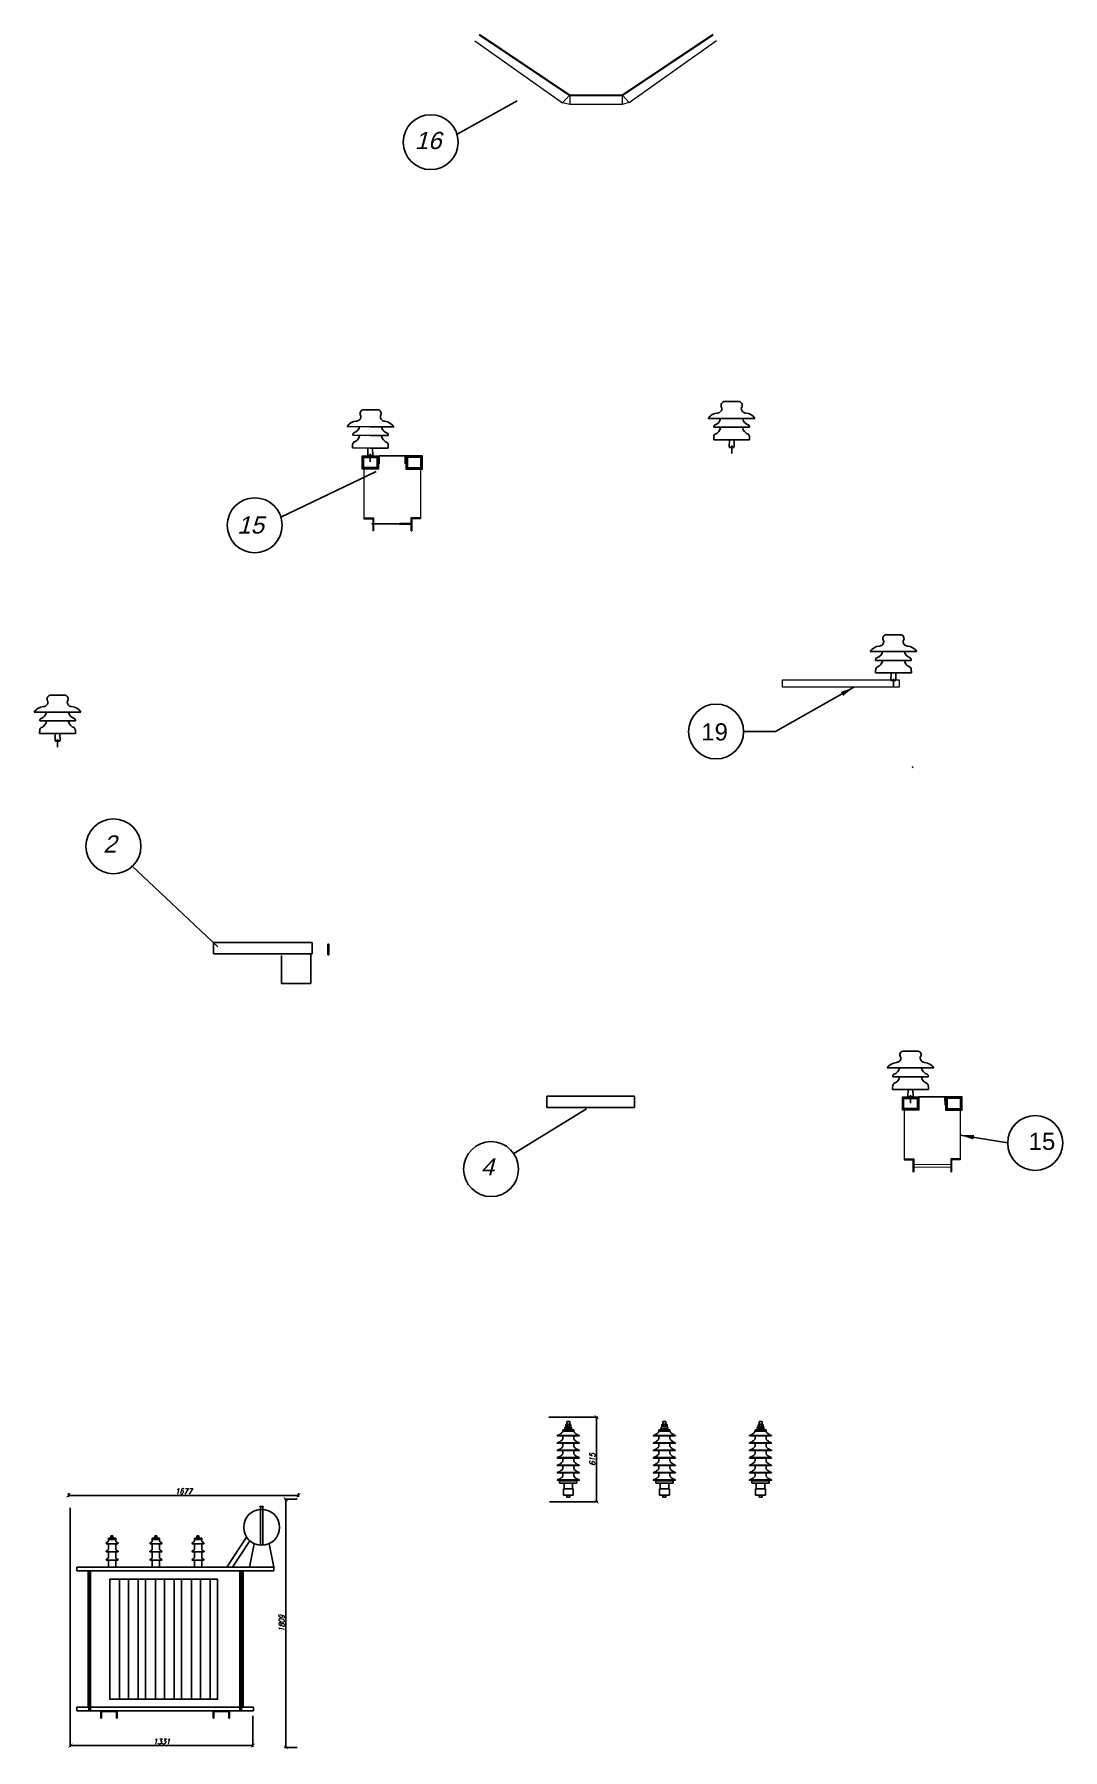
# Model space of a CAD drawing. Header units: metres. Extents: x -57343 to 109649, y -50330 to 64846.
# Drawn here: x 11313 to 18803, y 7652 to 20146 of the extents above; entities that cross this region are included whole.
import ezdxf

# ---------------------------------------------------------------- set-up
doc = ezdxf.new("R2010")
doc.units = ezdxf.units.M
doc.linetypes.add('DASHDOT', pattern=[1, 0.5, -0.25, 0, -0.25])
for name, color, linetype in [('L1', 7, 'Continuous'), ('L2', 2, 'DASHDOT'), ('L5', 6, 'Continuous'), ('S-DIM', 7, 'Continuous')]:
    doc.layers.add(name, color=color, linetype=linetype)
doc.layers.add('Xà', color=2, linetype='Continuous', lineweight=0)
doc.styles.add('dim', font='vnsimple.shx', dxfattribs={"width": 0.8, "oblique": 15})
doc.styles.add('TD1', font='')
doc.styles.get('TD1').set_extended_font_data('.VnArialH')
doc.dimstyles.new('ISO-25', dxfattribs={"dimtxt": 25, "dimasz": 20, "dimexe": 10, "dimexo": 0, "dimgap": 10, "dimtad": 1, "dimdec": 0, "dimtxsty": 'dim', "dimblk": 'ARCHTICK', "dimcen": 2.5, "dimclrd": 3, "dimclre": 8, "dimclrt": 2, "dimazin": 3, "dimtfac": 1, "dimtdec": 0, "dimtmove": 0, "dimatfit": 3})
doc.dimstyles.new('STANDARD$0', dxfattribs={"dimtxt": 40, "dimasz": 30, "dimexe": 10, "dimexo": 10, "dimgap": 10, "dimtad": 1, "dimdec": 0, "dimtxsty": 'dim', "dimblk1": 'ARCHTICK', "dimblk2": 'ARCHTICK', "dimsah": 1, "dimcen": 20, "dimclrd": 3, "dimclre": 8, "dimclrt": 2, "dimazin": 3, "dimtfac": 0.25, "dimtdec": 0, "dimtmove": 2, "dimatfit": 3, "dimldrblk": 'ARCHTICK'})

# ---------------------------------------------------------------- blocks, each defined once
blk = doc.blocks.new('¸dasd')
at = {"color": 7}
for p, q in [((38205, 106450), (38304, 106450)), ((38086, 106327), (38255, 106327)), ((38425, 106327), (38255, 106327)), ((38126, 106263), (38256, 106263)), ((38385, 106263), (38255, 106263)), ((38125, 106171), (38255, 106171)), ((38238, 106171), (38237, 106117)), ((38237, 106117), (38274, 106117)), ((38386, 106171), (38255, 106171)), ((38255, 106129), (38255, 106103)), ((38255, 106117), (38255, 106071)), ((38272, 106171), (38274, 106117))]:
    blk.add_line(p, q, dxfattribs=at)
at = {"color": 7, "const_width": 36}
blk.add_lwpolyline([(38255, 106117), (38255, 106110)], dxfattribs=at)
at = {"color": 7}
for centre, radius, start, end in [((38205, 106423), 27.5, 87.7922, 219.1327), ((38305, 106423), 27.5, 320.8673, 92.2078), ((38159, 106280), 87.1, 93.936, 147.366), ((38118, 106336), 57.7, 287.1066, 350.4621), ((38152, 106400), 32.8, 272.5328, 10.5454), ((38359, 106400), 32.8, 169.4546, 267.4672), ((38393, 106336), 57.7, 189.5379, 252.8934), ((38352, 106280), 87.1, 32.634, 86.064), ((38143, 106266), 17.3, 117.355, 189.4669), ((38163, 106189), 37.7, 137.6997, 169.1222), ((38118, 106269), 57.7, 287.1066, 350.4621), ((38393, 106269), 57.7, 189.5379, 252.8934), ((38368, 106266), 17.3, 350.5331, 62.645), ((38348, 106189), 37.7, 10.8778, 42.3003)]:
    blk.add_arc(centre, radius, start, end, dxfattribs=at)
for points in [[(38126, 106196), (38125, 106190), (38125, 106182), (38125, 106174), (38125, 106171)], [(38385, 106196), (38385, 106190), (38386, 106182), (38386, 106174), (38386, 106171)]]:
    blk.add_open_spline(points, degree=3, knots=[0, 0, 0, 0, 8.473341, 13.249507, 13.249507, 13.249507, 13.249507], dxfattribs=at)
blk = doc.blocks.new('_ArchTick')
at = {"color": 0, "const_width": 0.15}
blk.add_lwpolyline([(-0.5, -0.5), (0.5, 0.5)], dxfattribs=at)
blk = doc.blocks.new('MBA(1)')
at = {"color": 8, "linetype": 'Continuous', "ltscale": 2}
for p, q in [((-557, 1020), (-557, 0)), ((-545, 1020), (-545, 0)), ((543, 1020), (543, 0)), ((555, 1020), (555, 0))]:
    blk.add_line(p, q, dxfattribs=at)
at = {"color": 2, "linetype": 'Continuous', "ltscale": 2}
for p, q in [((-470, 0), (-350, 0)), ((-470, 0), (-470, -53)), ((-350, 0), (-350, -53)), ((348, 0), (468, 0)), ((348, 0), (348, -53)), ((468, 0), (468, -53)), ((-470, -53), (-464, -53)), ((-464, -6), (-356, -6)), ((-464, -6), (-464, -53)), ((-356, -6), (-356, -53)), ((-356, -53), (-350, -53)), ((348, -53), (354, -53)), ((354, -6), (462, -6)), ((354, -6), (354, -53)), ((462, -6), (462, -53)), ((462, -53), (468, -53))]:
    blk.add_line(p, q, dxfattribs=at)
at = {"color": 2}
for points in [[(691, 1485), (710, 1485), (710, 1488), (691, 1488)], [(694, 1467), (710, 1467), (710, 1488), (694, 1488)], [(712, 1485), (694, 1485), (694, 1488), (712, 1488)]]:
    blk.add_lwpolyline(points, close=True, dxfattribs=at)
at = {"layer": 'L1', "color": 2, "linetype": 'Continuous'}
for p, q in [((694, 1205), (694, 1467)), ((710, 1205), (710, 1467)), ((449, 1047), (592, 1265)), ((490, 1047), (615, 1238)), ((647, 1217), (613, 1047)), ((756, 1217), (790, 1047)), ((790, 1047), (-643, 1047)), ((-643, 1047), (-643, 1020)), ((790, 1020), (-643, 1020)), ((-561, 1020), (-561, 27)), ((568, 27), (568, 1020)), ((790, 1047), (790, 1020)), ((-643, 27), (-643, 0)), ((-414, 27), (-643, 27)), ((643, 0), (-643, 0)), ((403, 27), (-414, 27)), ((643, 27), (403, 27)), ((643, 27), (643, 0))]:
    blk.add_line(p, q, dxfattribs=at)
at = {"layer": 'L1', "color": 8, "linetype": 'Continuous'}
for p, q in [((-334, 958), (-334, 84)), ((-267, 958), (-267, 84)), ((-197, 958), (-197, 84)), ((-72, 958), (-72, 84)), ((-5, 958), (-5, 84)), ((65, 958), (65, 84)), ((190, 958), (190, 84)), ((257, 958), (257, 84)), ((327, 958), (327, 84))]:
    blk.add_line(p, q, dxfattribs=at)
for points in [[(-143, 958), (-143, 84), (-405, 84), (-405, 958)], [(119, 958), (119, 84), (-143, 84), (-143, 958)], [(381, 958), (381, 84), (119, 84), (119, 958)]]:
    blk.add_lwpolyline(points, close=True, dxfattribs=at)
at = {"layer": 'L1', "color": 2, "linetype": 'Continuous'}
blk.add_circle((702, 1336), 131, dxfattribs=at)
at = {"layer": 'L2', "linetype": 'Continuous'}
for p, q in [((-414, 1256), (-360, 1256)), ((-414, 1247), (-414, 1256)), ((-414, 1255), (-360, 1255)), ((-414, 1254), (-360, 1254)), ((-414, 1253), (-360, 1253)), ((-414, 1253), (-360, 1253)), ((-414, 1252), (-360, 1252)), ((-414, 1251), (-360, 1251)), ((-414, 1250), (-360, 1250)), ((-414, 1250), (-360, 1250)), ((-396, 1275), (-396, 1256)), ((-396, 1275), (-396, 1256)), ((-396, 1275), (-381, 1275)), ((-395, 1275), (-395, 1256)), ((-394, 1275), (-394, 1256)), ((-393, 1275), (-393, 1256)), ((-393, 1275), (-393, 1256)), ((-392, 1275), (-392, 1256)), ((-391, 1275), (-391, 1256)), ((-390, 1275), (-390, 1256)), ((-390, 1275), (-390, 1256)), ((-389, 1275), (-389, 1256)), ((-388, 1275), (-388, 1256)), ((-387, 1275), (-387, 1256)), ((-387, 1275), (-387, 1256)), ((-386, 1275), (-386, 1256)), ((-385, 1275), (-385, 1256)), ((-385, 1275), (-385, 1256)), ((-384, 1275), (-384, 1256)), ((-384, 1275), (-384, 1256)), ((-383, 1275), (-383, 1256)), ((-382, 1275), (-382, 1256)), ((-381, 1275), (-381, 1256)), ((-360, 1247), (-360, 1256)), ((-95, 1256), (-41, 1256)), ((-95, 1247), (-95, 1256)), ((-95, 1255), (-41, 1255)), ((-95, 1254), (-41, 1254)), ((-95, 1253), (-41, 1253)), ((-95, 1253), (-41, 1253)), ((-95, 1252), (-41, 1252)), ((-95, 1251), (-41, 1251)), ((-95, 1250), (-41, 1250)), ((-95, 1250), (-41, 1250)), ((-77, 1275), (-77, 1256)), ((-77, 1275), (-62, 1275)), ((-76, 1275), (-76, 1256)), ((-76, 1275), (-76, 1256)), ((-75, 1275), (-75, 1256)), ((-74, 1275), (-74, 1256)), ((-73, 1275), (-73, 1256)), ((-73, 1275), (-73, 1256)), ((-72, 1275), (-72, 1256)), ((-71, 1275), (-71, 1256)), ((-70, 1275), (-70, 1256)), ((-70, 1275), (-70, 1256)), ((-69, 1275), (-69, 1256)), ((-68, 1275), (-68, 1256)), ((-67, 1275), (-67, 1256)), ((-67, 1275), (-67, 1256)), ((-66, 1275), (-66, 1256)), ((-66, 1275), (-66, 1256)), ((-65, 1275), (-65, 1256)), ((-64, 1275), (-64, 1256)), ((-64, 1275), (-64, 1256)), ((-63, 1275), (-63, 1256)), ((-62, 1275), (-62, 1256)), ((-41, 1247), (-41, 1256)), ((212, 1256), (266, 1256)), ((212, 1256), (212, 1247)), ((212, 1255), (266, 1255)), ((212, 1254), (266, 1254)), ((212, 1253), (266, 1253)), ((212, 1253), (266, 1253)), ((212, 1252), (266, 1252)), ((212, 1251), (266, 1251)), ((212, 1250), (266, 1250)), ((212, 1250), (266, 1250)), ((230, 1275), (230, 1256)), ((245, 1275), (230, 1275)), ((231, 1275), (231, 1256)), ((231, 1275), (231, 1256)), ((232, 1275), (232, 1256)), ((233, 1275), (233, 1256)), ((234, 1275), (234, 1256)), ((234, 1275), (234, 1256)), ((235, 1275), (235, 1256)), ((236, 1275), (236, 1256)), ((237, 1275), (237, 1256)), ((237, 1275), (237, 1256)), ((238, 1275), (238, 1256)), ((239, 1275), (239, 1256)), ((240, 1275), (240, 1256)), ((240, 1275), (240, 1256)), ((241, 1275), (241, 1256)), ((241, 1275), (241, 1256)), ((242, 1275), (242, 1256)), ((243, 1275), (243, 1256)), ((243, 1275), (243, 1256)), ((244, 1275), (244, 1256)), ((245, 1275), (245, 1256)), ((266, 1247), (266, 1256)), ((-418, 1230), (-431, 1222)), ((-418, 1170), (-431, 1162)), ((-429, 1217), (-345, 1217)), ((-429, 1157), (-345, 1157)), ((-414, 1249), (-360, 1249)), ((-414, 1248), (-360, 1248)), ((-414, 1247), (-360, 1247)), ((-414, 1247), (-414, 1236)), ((-414, 1217), (-414, 1206)), ((-414, 1206), (-414, 1187)), ((-414, 1187), (-414, 1176)), ((-414, 1157), (-414, 1146)), ((-414, 1146), (-414, 1127)), ((-414, 1127), (-414, 1116)), ((-360, 1247), (-360, 1236)), ((-360, 1217), (-360, 1206)), ((-360, 1206), (-360, 1187)), ((-360, 1187), (-360, 1176)), ((-360, 1157), (-360, 1146)), ((-360, 1146), (-360, 1127)), ((-360, 1127), (-360, 1116)), ((-357, 1230), (-344, 1222)), ((-357, 1170), (-344, 1162)), ((-98, 1230), (-111, 1222)), ((-98, 1170), (-111, 1162)), ((-110, 1217), (-26, 1217)), ((-110, 1157), (-26, 1157)), ((-95, 1249), (-41, 1249)), ((-95, 1248), (-41, 1248)), ((-95, 1247), (-41, 1247)), ((-95, 1247), (-95, 1236)), ((-95, 1217), (-95, 1206)), ((-95, 1206), (-95, 1187)), ((-95, 1187), (-95, 1176)), ((-95, 1157), (-95, 1146)), ((-95, 1146), (-95, 1127)), ((-95, 1127), (-95, 1116)), ((-41, 1247), (-41, 1236)), ((-41, 1217), (-41, 1206)), ((-41, 1206), (-41, 1187)), ((-41, 1187), (-41, 1176)), ((-41, 1157), (-41, 1146)), ((-41, 1146), (-41, 1127)), ((-41, 1127), (-41, 1116)), ((-38, 1230), (-25, 1222)), ((-38, 1170), (-25, 1162)), ((208, 1230), (196, 1222)), ((208, 1170), (196, 1162)), ((197, 1217), (281, 1217)), ((197, 1157), (281, 1157)), ((212, 1249), (266, 1249)), ((212, 1248), (266, 1248)), ((212, 1247), (266, 1247)), ((212, 1247), (212, 1236)), ((212, 1217), (212, 1206)), ((212, 1206), (212, 1187)), ((212, 1187), (212, 1176)), ((212, 1157), (212, 1146)), ((212, 1146), (212, 1127)), ((212, 1127), (212, 1116)), ((266, 1247), (266, 1236)), ((266, 1217), (266, 1206)), ((266, 1206), (266, 1187)), ((266, 1187), (266, 1176)), ((266, 1157), (266, 1146)), ((266, 1146), (266, 1127)), ((266, 1127), (266, 1116)), ((269, 1230), (282, 1222)), ((269, 1170), (282, 1162)), ((-418, 1110), (-431, 1102)), ((-429, 1097), (-345, 1097)), ((-414, 1097), (-414, 1047)), ((-360, 1097), (-360, 1047)), ((-357, 1110), (-344, 1102)), ((-98, 1110), (-111, 1102)), ((-110, 1097), (-26, 1097)), ((-95, 1097), (-95, 1047)), ((-39, 1047), (-95, 1047)), ((-41, 1097), (-41, 1047)), ((-38, 1110), (-25, 1102)), ((-11, 1047), (1, 1047)), ((13, 1047), (1, 1047)), ((208, 1110), (196, 1102)), ((197, 1097), (281, 1097)), ((212, 1097), (212, 1047)), ((266, 1097), (266, 1047)), ((269, 1110), (282, 1102))]:
    blk.add_line(p, q, dxfattribs=at)
for centre, radius, start, end in [((-429, 1220), 2.25, 123.6901, 270), ((-429, 1160), 2.25, 123.6901, 270), ((-422, 1236), 7.5, 303.6901, 0), ((-422, 1176), 7.5, 303.6901, 0), ((-353, 1236), 7.5, 180, 236.3099), ((-353, 1176), 7.5, 180, 236.3099), ((-345, 1220), 2.25, 270, 56.3099), ((-345, 1160), 2.25, 270, 56.3099), ((-110, 1220), 2.25, 123.6901, 270), ((-110, 1160), 2.25, 123.6901, 270), ((-103, 1236), 7.5, 303.6901, 0), ((-103, 1176), 7.5, 303.6901, 0), ((-34, 1236), 7.5, 180, 236.3099), ((-34, 1176), 7.5, 180, 236.3099), ((-26, 1220), 2.25, 270, 56.3099), ((-26, 1160), 2.25, 270, 56.3099), ((197, 1220), 2.25, 123.6901, 270), ((197, 1160), 2.25, 123.6901, 270), ((204, 1236), 7.5, 303.6901, 0), ((204, 1176), 7.5, 303.6901, 0), ((273, 1236), 7.5, 180, 236.3099), ((273, 1176), 7.5, 180, 236.3099), ((281, 1220), 2.25, 270, 56.3099), ((281, 1160), 2.25, 270, 56.3099), ((-429, 1100), 2.25, 123.6901, 270), ((-422, 1116), 7.5, 303.6901, 0), ((-353, 1116), 7.5, 180, 236.3099), ((-345, 1100), 2.25, 270, 56.3099), ((-110, 1100), 2.25, 123.6901, 270), ((-103, 1116), 7.5, 303.6901, 0), ((-34, 1116), 7.5, 180, 236.3099), ((-26, 1100), 2.25, 270, 56.3099), ((197, 1100), 2.25, 123.6901, 270), ((204, 1116), 7.5, 303.6901, 0), ((273, 1116), 7.5, 180, 236.3099), ((281, 1100), 2.25, 270, 56.3099)]:
    blk.add_arc(centre, radius, start, end, dxfattribs=at)
blk = doc.blocks.new('CSV(1)')
at = {"color": 245}
for p, q in [((79, 390), (-79, 390)), ((79, 387), (-79, 387)), ((-40, 431), (-40, 421)), ((40, 431), (-40, 431)), ((40, 421), (-40, 421)), ((-40, 367), (-40, 387)), ((-20, 451), (20, 451)), ((-20, 437), (20, 437)), ((-19, 468), (-19, 455)), ((-18, 431), (-18, 437)), ((18, 437), (-18, 437)), ((-13, 472), (12, 472)), ((-13, 451), (12, 451)), ((11, 491), (-11, 491)), ((-11, 472), (-11, 491)), ((-11, 451), (-11, 452)), ((11, 437), (-11, 437)), ((-8, 455), (-8, 468)), ((0, 431), (0, 437)), ((7, 455), (7, 468)), ((11, 472), (11, 491)), ((11, 451), (11, 451)), ((18, 455), (18, 468)), ((18, 455), (18, 455)), ((18, 431), (18, 437)), ((40, 431), (40, 421)), ((40, 367), (40, 387)), ((79, 336), (-79, 336)), ((79, 333), (-79, 333)), ((79, 282), (-79, 282)), ((79, 279), (-79, 279)), ((-40, 313), (-40, 333)), ((-40, 259), (-40, 279)), ((40, 313), (40, 333)), ((40, 259), (40, 279)), ((79, 228), (-79, 228)), ((79, 225), (-79, 225)), ((79, 174), (-79, 174)), ((79, 171), (-79, 171)), ((-40, 205), (-40, 225)), ((-40, 151), (-40, 171)), ((40, 205), (40, 225)), ((40, 151), (40, 171)), ((79, 120), (-79, 120)), ((79, 117), (-79, 117)), ((79, 66), (-79, 66)), ((79, 63), (-79, 63)), ((63, 59), (-63, 59)), ((-63, 59), (-63, 43)), ((63, 43), (-63, 43)), ((31, 43), (-63, 43)), ((-40, 97), (-40, 117)), ((-40, 63), (-40, 59)), ((-36, -46), (-36, 0)), ((-36, 0), (-31, 0)), ((-31, 43), (-31, 0)), ((31, 0), (-31, 0)), ((31, 43), (31, 0)), ((36, 0), (31, 0)), ((36, -46), (36, 0)), ((40, 97), (40, 117)), ((40, 63), (40, 59)), ((63, 59), (63, 43)), ((36, -46), (-36, -46)), ((-11, -60), (-11, -46)), ((11, -60), (-11, -60)), ((11, -60), (11, -46))]:
    blk.add_line(p, q, dxfattribs=at)
for centre, major_axis, start_param, end_param in [((-79, 388), (-0.955, 0.955), -0.785398, 2.356194), ((-49, 421), (6.36, 6.36), 4.68444, 5.497787), ((-18, 444), (0, 7.53), 0.297029, 2.844564), ((-13, 466), (0.01, 6.03), -1.167064, 1.169607), ((-13, 457), (-0.01, 6.03), 1.971986, 4.308657), ((0, 462), (0, 9.25), -0.892078, 0.891047), ((0, 461), (0, 9.25), 2.250546, 4.033671), ((12, 466), (0, 6.03), -1.168335, 1.168336), ((12, 457), (0, 6.03), 1.973257, 4.309928), ((18, 444), (0, 7.53), 3.438621, 5.986157), ((49, 421), (-6.36, 6.36), 0.785398, 1.598745), ((79, 388), (0.955, 0.955), 3.926991, 7.068583), ((-79, 334), (-0.955, 0.955), -0.785398, 2.356194), ((-79, 280), (-0.955, 0.955), -0.785398, 2.356194), ((-49, 367), (6.36, 6.36), 4.68444, 5.497787), ((-49, 313), (6.36, 6.36), 4.68444, 5.497787), ((-49, 259), (6.36, 6.36), 4.68444, 5.497787), ((49, 367), (-6.36, 6.36), 0.785398, 1.598745), ((49, 313), (-6.36, 6.36), 0.785398, 1.598745), ((49, 259), (-6.36, 6.36), 0.785398, 1.598745), ((79, 334), (0.955, 0.955), 3.926991, 7.068583), ((79, 280), (0.955, 0.955), 3.926991, 7.068583), ((-79, 226), (-0.955, 0.955), -0.785398, 2.356194), ((-79, 172), (-0.955, 0.955), -0.785398, 2.356194), ((-49, 205), (6.36, 6.36), 4.68444, 5.497787), ((-49, 151), (6.36, 6.36), 4.68444, 5.497787), ((49, 205), (-6.36, 6.36), 0.785398, 1.598745), ((49, 151), (-6.36, 6.36), 0.785398, 1.598745), ((79, 226), (0.955, 0.955), 3.926991, 7.068583), ((79, 172), (0.955, 0.955), 3.926991, 7.068583), ((-79, 118), (-0.955, 0.955), -0.785398, 2.356194), ((-79, 64), (-0.955, 0.955), -0.785398, 2.356194), ((-49, 97), (6.36, 6.36), 4.68444, 5.497787), ((49, 97), (-6.36, 6.36), 0.785398, 1.598745), ((79, 118), (0.955, 0.955), 3.926991, 7.068583), ((79, 64), (0.955, 0.955), 3.926991, 7.068583)]:
    blk.add_ellipse(centre, major_axis=major_axis, ratio=1, start_param=start_param, end_param=end_param, dxfattribs=at)
for points in [[(-79, 390), (-72, 393), (-58, 399), (-47, 409), (-42, 414)], [(79, 390), (72, 393), (58, 399), (47, 409), (42, 414)], [(-79, 336), (-72, 339), (-58, 345), (-47, 355), (-42, 360)], [(-79, 282), (-72, 285), (-58, 291), (-47, 301), (-42, 306)], [(-79, 228), (-72, 231), (-58, 237), (-47, 247), (-42, 252)], [(79, 336), (72, 339), (58, 345), (47, 355), (42, 360)], [(79, 282), (72, 285), (58, 291), (47, 301), (42, 306)], [(79, 228), (72, 231), (58, 237), (47, 247), (42, 252)], [(-79, 174), (-72, 177), (-58, 183), (-47, 193), (-42, 198)], [(-79, 120), (-72, 123), (-58, 129), (-47, 139), (-42, 144)], [(79, 174), (72, 177), (58, 183), (47, 193), (42, 198)], [(79, 120), (72, 123), (58, 129), (47, 139), (42, 144)], [(-79, 66), (-72, 69), (-58, 75), (-47, 85), (-42, 90)], [(79, 66), (72, 69), (58, 75), (47, 85), (42, 90)]]:
    blk.add_open_spline(points, degree=3, knots=[0, 0, 0, 0, 13.624335, 24.640842, 24.640842, 24.640842, 24.640842], dxfattribs=at)
blk = doc.blocks.new('*D19')
at = {"layer": 'Defpoints', "color": 0, "transparency": 16777216}
for p in [(11575, 9424), (12905, 7908), (12905, 7682)]:
    blk.add_point(p, dxfattribs=at)
at = {"layer": 'S-DIM', "color": 8, "lineweight": -2, "transparency": 16777216}
for p, q in [((11575, 9414), (11575, 7672)), ((12905, 7898), (12905, 7672))]:
    blk.add_line(p, q, dxfattribs=at)
at = {"layer": 'S-DIM', "color": 3, "lineweight": -2, "transparency": 16777216}
blk.add_line((11575, 7682), (12905, 7682), dxfattribs=at)
at = {"layer": 'S-DIM', "color": 3, "lineweight": -2, "transparency": 16777216, "xscale": 30, "yscale": 30, "zscale": 30, "rotation": 180}
blk.add_blockref('_ArchTick', (11575, 7682), dxfattribs=at)
at = {"layer": 'S-DIM', "color": 3, "lineweight": -2, "transparency": 16777216, "xscale": 30, "yscale": 30, "zscale": 30}
blk.add_blockref('_ArchTick', (12905, 7682), dxfattribs=at)
at = {"layer": 'S-DIM', "color": 2, "transparency": 16777216, "insert": (12240, 7712), "char_height": 40, "attachment_point": 5, "style": 'dim'}
blk.add_mtext('\\A1;1331', dxfattribs=at)
blk = doc.blocks.new('*D20')
at = {"layer": 'Defpoints', "color": 0, "transparency": 16777216}
for p in [(13238, 9477), (13145, 7669), (13238, 7669)]:
    blk.add_point(p, dxfattribs=at)
at = {"layer": 'S-DIM', "color": 8, "lineweight": -2, "transparency": 16777216}
for p, q in [((13228, 9477), (13135, 9477)), ((13228, 7669), (13135, 7669))]:
    blk.add_line(p, q, dxfattribs=at)
at = {"layer": 'S-DIM', "color": 3, "lineweight": -2, "transparency": 16777216}
blk.add_line((13145, 9477), (13145, 7669), dxfattribs=at)
at = {"layer": 'S-DIM', "color": 3, "lineweight": -2, "transparency": 16777216, "xscale": 30, "yscale": 30, "zscale": 30}
for p, rotation in [((13145, 9477), 90), ((13145, 7669), 270)]:
    blk.add_blockref('_ArchTick', p, dxfattribs=dict(at, rotation=rotation))
at = {"layer": 'S-DIM', "color": 2, "transparency": 16777216, "insert": (13115, 8573), "char_height": 40, "attachment_point": 5, "rotation": 90, "style": 'dim'}
blk.add_mtext('\\A1;1809', dxfattribs=at)
blk = doc.blocks.new('*D21')
at = {"layer": 'Defpoints', "color": 0, "transparency": 16777216}
for p in [(11561, 9531), (13238, 9531), (13238, 9504)]:
    blk.add_point(p, dxfattribs=at)
at = {"layer": 'S-DIM', "color": 8, "lineweight": -2, "transparency": 16777216}
for p, q in [((11561, 9521), (11561, 9494)), ((13238, 9521), (13238, 9494))]:
    blk.add_line(p, q, dxfattribs=at)
at = {"layer": 'S-DIM', "color": 3, "lineweight": -2, "transparency": 16777216}
blk.add_line((11561, 9504), (13238, 9504), dxfattribs=at)
at = {"layer": 'S-DIM', "color": 3, "lineweight": -2, "transparency": 16777216, "xscale": 30, "yscale": 30, "zscale": 30, "rotation": 180}
blk.add_blockref('_ArchTick', (11561, 9504), dxfattribs=at)
at = {"layer": 'S-DIM', "color": 3, "lineweight": -2, "transparency": 16777216, "xscale": 30, "yscale": 30, "zscale": 30}
blk.add_blockref('_ArchTick', (13238, 9504), dxfattribs=at)
at = {"layer": 'S-DIM', "color": 2, "transparency": 16777216, "insert": (12400, 9534), "char_height": 40, "attachment_point": 5, "style": 'dim'}
blk.add_mtext('\\A1;1677', dxfattribs=at)
blk = doc.blocks.new('*D22')
at = {"layer": 'Defpoints', "color": 0, "transparency": 16777216}
for p in [(15050, 10073), (15055, 9458), (15408, 9458)]:
    blk.add_point(p, dxfattribs=at)
at = {"layer": 'S-DIM', "color": 8, "lineweight": -2, "transparency": 16777216}
for p, q in [((15060, 10073), (15418, 10073)), ((15065, 9458), (15418, 9458))]:
    blk.add_line(p, q, dxfattribs=at)
at = {"layer": 'S-DIM', "color": 3, "lineweight": -2, "transparency": 16777216}
blk.add_line((15408, 10073), (15408, 9458), dxfattribs=at)
at = {"layer": 'S-DIM', "color": 3, "lineweight": -2, "transparency": 16777216, "xscale": 30, "yscale": 30, "zscale": 30}
for p, rotation in [((15408, 10073), 90), ((15408, 9458), 270)]:
    blk.add_blockref('_ArchTick', p, dxfattribs=dict(at, rotation=rotation))
at = {"layer": 'S-DIM', "color": 2, "transparency": 16777216, "insert": (15378, 9766), "char_height": 40, "attachment_point": 5, "rotation": 90, "style": 'dim'}
blk.add_mtext('\\A1;615', dxfattribs=at)
blk = doc.blocks.new('csv(2)')
at = {"ltscale": 125, "extrusion": (0, 0, -1), "zscale": -1}
blk.add_blockref('CSV(1)', (-71633, -53429), dxfattribs=at)

msp = doc.modelspace()

# ---------------------------------------------------------------- linework, layer by layer
msp.add_line((14016.4, 17076.4), (13824.2, 17076.4))
at = {"linetype": 'Continuous'}
for p, q in [((14014.7, 17076.4), (13825, 17076.4)), ((17946.1, 12407), (17756.3, 12407))]:
    msp.add_line(p, q, dxfattribs=at)
at = {"color": 7}
msp.add_line((17946.9, 12407), (17755.8, 12407), dxfattribs=at)
for centre in [(16279.1, 15067.5), (18603.3, 12070.8)]:
    msp.add_circle(centre, 200, dxfattribs=at)
msp.add_arc((17715.2, 14808.6), 4.94, 123.69007, 270, dxfattribs=at)
at = {"layer": 'L1', "color": 8, "linetype": 'Continuous'}
for p, q in [((14830, 19660.2), (14391.9, 19418.2)), ((13109.7, 16628.9), (13804.1, 16961.4)), ((12648.9, 13498.5), (12022.2, 14092.9)), ((15335.8, 12319.3), (14804.6, 11994.4))]:
    msp.add_line(p, q, dxfattribs=at)
at = {"layer": 'L1', "linetype": 'Continuous'}
for p, q in [((13825, 17076.4), (13824.6, 17016.4)), ((14015.1, 17016.4), (14014.7, 17076.4)), ((12617.7, 13448.5), (12617.7, 13530)), ((12617.7, 13530), (13337.7, 13530)), ((13337.7, 13530), (13337.7, 13448.5)), ((13337.7, 13448.5), (12617.7, 13448.5)), ((13113.3, 13436.9), (13113.3, 13233.5)), ((13327.1, 13233.5), (13327.1, 13447.1)), ((13113.3, 13233.5), (13327.1, 13233.5)), ((15045.4, 12329.6), (15045.4, 12411)), ((15045.4, 12411), (15683.9, 12411)), ((15683.9, 12411), (15683.9, 12329.6)), ((17756.3, 12407), (17756, 12347)), ((17946.4, 12347), (17946.1, 12407)), ((15683.9, 12329.6), (15045.4, 12329.6))]:
    msp.add_line(p, q, dxfattribs=at)
at = {"layer": 'L1', "color": 2, "linetype": 'Continuous'}
for p, q in [((13450.5, 13519.8), (13458.5, 13519.8)), ((13450.5, 13519.8), (13450.5, 13441.2)), ((13458.5, 13519.8), (13458.5, 13441.2)), ((13450.5, 13441.2), (13458.5, 13441.2))]:
    msp.add_line(p, q, dxfattribs=at)
at = {"layer": 'L5', "color": 2, "linetype": 'Continuous'}
for centre in [(14200.5, 19360), (12918.6, 16569.8), (11889.5, 14231.5), (14640.1, 11880.6)]:
    msp.add_circle(centre, 200, dxfattribs=at)
at = {"layer": 'Xà'}
for p, q in [((14552.4, 20141), (15216.8, 19698)), ((14555.9, 20145.6), (15214.2, 19704.9)), ((15595.5, 19705.1), (16254.3, 20145.6)), ((15598.7, 19701.6), (16256.9, 20141.4)), ((14520.9, 20098.4), (15160.7, 19646.7)), ((15646.6, 19649.4), (16282.2, 20100.9)), ((15214.2, 19704.9), (15160.7, 19646.7)), ((15214.2, 19633.9), (15160.7, 19646.7)), ((15214.2, 19704.9), (15595.5, 19705.1)), ((15214.2, 19704.9), (15214.2, 19633.9)), ((15214.2, 19699.7), (15595.5, 19699.8)), ((15595.5, 19634), (15214.2, 19633.9)), ((15595.5, 19705.1), (15646.6, 19649.4)), ((15595.5, 19705.1), (15595.5, 19634)), ((15646.6, 19649.4), (15595.5, 19634)), ((13700.2, 17076.4), (13820.4, 17076.4)), ((13700.2, 16978.5), (13700.2, 17076.4)), ((13701.3, 17075.3), (13819.3, 17075.3)), ((13701.3, 16979.5), (13701.3, 17075.3)), ((13702.3, 17074.3), (13818.3, 17074.3)), ((13702.3, 16980.6), (13702.3, 17074.3)), ((13703.4, 17073.2), (13817.2, 17073.2)), ((13703.4, 16981.7), (13703.4, 17073.2)), ((13704.5, 17072.1), (13816.1, 17072.1)), ((13704.5, 16982.8), (13704.5, 17072.1)), ((13705.5, 17071), (13815, 17071)), ((13705.5, 16983.8), (13705.5, 17071)), ((13706.6, 17070), (13814, 17070)), ((13706.6, 16984.9), (13706.6, 17070)), ((13707.7, 17068.9), (13812.9, 17068.9)), ((13707.7, 16986), (13707.7, 17068.9)), ((13708.8, 17067.8), (13811.8, 17067.8)), ((13708.8, 16987), (13708.8, 17067.8)), ((13709.8, 17066.8), (13810.7, 17066.8)), ((13709.8, 16988.1), (13709.8, 17066.8)), ((13710.9, 17065.7), (13809.7, 17065.7)), ((13710.9, 16989.2), (13710.9, 17065.7)), ((13712, 17064.6), (13808.6, 17064.6)), ((13712, 16990.3), (13712, 17064.6)), ((13731.1, 17072.8), (13801.8, 17072.8)), ((13808.6, 17064.6), (13808.6, 16990.3)), ((13809.7, 17065.7), (13809.7, 16989.2)), ((13810.7, 17066.8), (13810.7, 16988.1)), ((13811.8, 17067.8), (13811.8, 16987)), ((13812.9, 17068.9), (13812.9, 16986)), ((13814, 17070), (13814, 16984.9)), ((13815, 17071), (13815, 16983.8)), ((13816.1, 17072.1), (13816.1, 16982.8)), ((13817.2, 17073.2), (13817.2, 16981.7)), ((13818.3, 17074.3), (13818.3, 16980.6)), ((13819.3, 17075.3), (13819.3, 16979.5)), ((13820.4, 17076.4), (13820.4, 16978.5)), ((13824.2, 17076.4), (13824.2, 17016.4)), ((14015.5, 17076.4), (14015.5, 17016.4)), ((14139.5, 17076.4), (14019.3, 17076.4)), ((14019.3, 17076.4), (14019.3, 16978.5)), ((14138.4, 17075.3), (14020.4, 17075.3)), ((14020.4, 17075.3), (14020.4, 16979.5)), ((14137.4, 17074.2), (14021.4, 17074.2)), ((14021.4, 17074.2), (14021.4, 16980.6)), ((14136.3, 17073.2), (14022.5, 17073.2)), ((14022.5, 17073.2), (14022.5, 16981.7)), ((14135.2, 17072.1), (14023.6, 17072.1)), ((14023.6, 17072.1), (14023.6, 16982.7)), ((14134.1, 17071), (14024.6, 17071)), ((14024.6, 17071), (14024.6, 16983.8)), ((14133.1, 17069.9), (14025.7, 17070)), ((14025.7, 17070), (14025.7, 16984.9)), ((14132, 17068.9), (14026.8, 17068.9)), ((14026.8, 17068.9), (14026.8, 16986)), ((14130.9, 17067.8), (14027.9, 17067.8)), ((14027.9, 17067.8), (14027.9, 16987)), ((14129.9, 17066.7), (14028.9, 17066.7)), ((14028.9, 17066.7), (14028.9, 16988.1)), ((14128.8, 17065.7), (14030, 17065.7)), ((14030, 17065.7), (14030, 16989.2)), ((14127.7, 17064.6), (14031.1, 17064.6)), ((14031.1, 17064.6), (14031.1, 16990.2)), ((14108.6, 17072.7), (14037.8, 17072.7)), ((14127.7, 16990.2), (14127.7, 17064.6)), ((14128.8, 16989.2), (14128.8, 17065.7)), ((14129.8, 16988.1), (14129.9, 17066.7)), ((14130.9, 16987), (14130.9, 17067.8)), ((14132, 16985.9), (14132, 17068.9)), ((14133.1, 16984.9), (14133.1, 17069.9)), ((14134.1, 16983.8), (14134.1, 17071)), ((14135.2, 16982.7), (14135.2, 17072.1)), ((14136.3, 16981.7), (14136.3, 17073.2)), ((14137.4, 16980.6), (14137.4, 17074.2)), ((14138.4, 16979.5), (14138.4, 17075.3)), ((14139.5, 16978.4), (14139.5, 17076.4)), ((13820.4, 16978.5), (13700.2, 16978.5)), ((13819.3, 16979.5), (13701.3, 16979.5)), ((13818.3, 16980.6), (13702.3, 16980.6)), ((13817.2, 16981.7), (13703.4, 16981.7)), ((13816.1, 16982.8), (13704.5, 16982.8)), ((13815, 16983.8), (13705.5, 16983.8)), ((13814, 16984.9), (13706.6, 16984.9)), ((13812.9, 16986), (13707.7, 16986)), ((13811.8, 16987), (13708.8, 16987)), ((13810.7, 16988.1), (13709.8, 16988.1)), ((13809.7, 16989.2), (13710.9, 16989.2)), ((13808.6, 16990.3), (13712, 16990.3)), ((13714.2, 16978.7), (13714.2, 16617.7)), ((14019.3, 16978.5), (14139.5, 16978.4)), ((14020.4, 16979.5), (14138.4, 16979.5)), ((14021.4, 16980.6), (14137.4, 16980.6)), ((14022.5, 16981.7), (14136.3, 16981.7)), ((14023.6, 16982.7), (14135.2, 16982.7)), ((14024.6, 16983.8), (14134.1, 16983.8)), ((14025.7, 16984.9), (14133.1, 16984.9)), ((14026.8, 16986), (14132, 16985.9)), ((14027.9, 16987), (14130.9, 16987)), ((14028.9, 16988.1), (14129.8, 16988.1)), ((14030, 16989.2), (14128.8, 16989.2)), ((14031.1, 16990.2), (14127.7, 16990.2)), ((14125.5, 16978.7), (14125.5, 16617.6)), ((13780.3, 16622.5), (13712.9, 16622.5)), ((13714.2, 16623.6), (13783.5, 16623.6)), ((13714.2, 16617.7), (13783.5, 16617.7)), ((13714.3, 16619.7), (13780.3, 16619.7)), ((13777.6, 16623.6), (13777.6, 16528.4)), ((13780.3, 16533.7), (13780.3, 16622.5)), ((13780.3, 16619.7), (13780.3, 16533.7)), ((13783.5, 16623.6), (13783.5, 16528.4)), ((14125.5, 16623.5), (14056.1, 16623.6)), ((14056.1, 16623.6), (14056.1, 16528.4)), ((14125.5, 16617.6), (14056.1, 16617.6)), ((14059.3, 16622.5), (14126.7, 16622.5)), ((14059.3, 16533.7), (14059.3, 16622.5)), ((14125.3, 16619.6), (14059.3, 16619.6)), ((14059.3, 16619.6), (14059.3, 16533.7)), ((14062, 16623.6), (14062, 16528.4)), ((13782.6, 16529.9), (13776.7, 16529.9)), ((14057, 16529.9), (14062.9, 16529.9)), ((17635.6, 12407), (17755.8, 12407)), ((17635.6, 12309.1), (17635.6, 12407)), ((17636.7, 12406), (17754.8, 12406)), ((17636.7, 12310.2), (17636.7, 12406)), ((17637.7, 12404.9), (17753.7, 12404.9)), ((17637.7, 12311.2), (17637.7, 12404.9)), ((17638.8, 12403.8), (17752.6, 12403.8)), ((17638.8, 12312.3), (17638.8, 12403.8)), ((17639.9, 12402.7), (17751.5, 12402.7)), ((17639.9, 12313.4), (17639.9, 12402.7)), ((17641, 12401.7), (17750.5, 12401.7)), ((17641, 12314.4), (17641, 12401.7)), ((17642, 12400.6), (17749.4, 12400.6)), ((17642, 12315.5), (17642, 12400.6)), ((17643.1, 12399.5), (17748.3, 12399.5)), ((17643.1, 12316.6), (17643.1, 12399.5)), ((17644.2, 12398.4), (17747.2, 12398.4)), ((17644.2, 12317.7), (17644.2, 12398.4)), ((17645.3, 12397.4), (17746.2, 12397.4)), ((17645.3, 12318.7), (17645.3, 12397.4)), ((17646.3, 12396.3), (17745.1, 12396.3)), ((17646.3, 12319.8), (17646.3, 12396.3)), ((17647.4, 12395.2), (17744, 12395.2)), ((17647.4, 12320.9), (17647.4, 12395.2)), ((17666.5, 12403.4), (17737.3, 12403.4)), ((17744, 12395.2), (17744, 12320.9)), ((17745.1, 12396.3), (17745.1, 12319.8)), ((17746.2, 12397.4), (17746.2, 12318.7)), ((17747.2, 12398.4), (17747.2, 12317.7)), ((17748.3, 12399.5), (17748.3, 12316.6)), ((17749.4, 12400.6), (17749.4, 12315.5)), ((17750.5, 12401.7), (17750.5, 12314.4)), ((17751.5, 12402.7), (17751.5, 12313.4)), ((17752.6, 12403.8), (17752.6, 12312.3)), ((17753.7, 12404.9), (17753.7, 12311.2)), ((17754.8, 12406), (17754.8, 12310.2)), ((17755.8, 12407), (17755.5, 12347)), ((17755.8, 12407), (17755.8, 12309.1)), ((17946.9, 12347), (17946.9, 12407)), ((17947.2, 12347), (17946.9, 12407)), ((17950.6, 12407), (17950.6, 12309.1)), ((18070.8, 12407), (17950.6, 12407)), ((17951.7, 12406), (17951.7, 12310.2)), ((18069.8, 12406), (17951.7, 12406)), ((17952.8, 12404.9), (17952.8, 12311.2)), ((18068.7, 12404.9), (17952.8, 12404.9)), ((17953.8, 12403.8), (17953.8, 12312.3)), ((18067.6, 12403.8), (17953.8, 12403.8)), ((17954.9, 12402.7), (17954.9, 12313.4)), ((18066.5, 12402.7), (17954.9, 12402.7)), ((17956, 12401.7), (17956, 12314.4)), ((18065.5, 12401.7), (17956, 12401.7)), ((17957, 12400.6), (17957, 12315.5)), ((18064.4, 12400.6), (17957, 12400.6)), ((17958.1, 12399.5), (17958.1, 12316.6)), ((18063.3, 12399.5), (17958.1, 12399.5)), ((17959.2, 12398.4), (17959.2, 12317.7)), ((18062.3, 12398.4), (17959.2, 12398.4)), ((17960.3, 12397.4), (17960.3, 12318.7)), ((18061.2, 12397.4), (17960.3, 12397.4)), ((17961.3, 12396.3), (17961.3, 12319.8)), ((18060.1, 12396.3), (17961.3, 12396.3)), ((17962.4, 12395.2), (17962.4, 12320.9)), ((18059, 12395.2), (17962.4, 12395.2)), ((18039.9, 12403.4), (17969.2, 12403.4)), ((18059, 12320.9), (18059, 12395.2)), ((18060.1, 12319.8), (18060.1, 12396.3)), ((18061.2, 12318.7), (18061.2, 12397.4)), ((18062.3, 12317.7), (18062.3, 12398.4)), ((18063.3, 12316.6), (18063.3, 12399.5)), ((18064.4, 12315.5), (18064.4, 12400.6)), ((18065.5, 12314.4), (18065.5, 12401.7)), ((18066.5, 12313.4), (18066.5, 12402.7)), ((18067.6, 12312.3), (18067.6, 12403.8)), ((18068.7, 12311.2), (18068.7, 12404.9)), ((18069.8, 12310.2), (18069.8, 12406)), ((18070.8, 12309.1), (18070.8, 12407)), ((17755.8, 12309.1), (17635.6, 12309.1)), ((17754.8, 12310.2), (17636.7, 12310.2)), ((17753.7, 12311.2), (17637.7, 12311.2)), ((17752.6, 12312.3), (17638.8, 12312.3)), ((17751.5, 12313.4), (17639.9, 12313.4)), ((17750.5, 12314.4), (17641, 12314.4)), ((17749.4, 12315.5), (17642, 12315.5)), ((17748.3, 12316.6), (17643.1, 12316.6)), ((17747.2, 12317.7), (17644.2, 12317.7)), ((17746.2, 12318.7), (17645.3, 12318.7)), ((17745.1, 12319.8), (17646.3, 12319.8)), ((17744, 12320.9), (17647.4, 12320.9)), ((17649.6, 12309.3), (17649.6, 11948.3)), ((17950.6, 12309.1), (18070.8, 12309.1)), ((17951.7, 12310.2), (18069.8, 12310.2)), ((17952.8, 12311.2), (18068.7, 12311.2)), ((17953.8, 12312.3), (18067.6, 12312.3)), ((17954.9, 12313.4), (18066.5, 12313.4)), ((17956, 12314.4), (18065.5, 12314.4)), ((17957, 12315.5), (18064.4, 12315.5)), ((17958.1, 12316.6), (18063.3, 12316.6)), ((17959.2, 12317.7), (18062.3, 12317.7)), ((17960.3, 12318.7), (18061.2, 12318.7)), ((17961.3, 12319.8), (18060.1, 12319.8)), ((17962.4, 12320.9), (18059, 12320.9)), ((18056.8, 12309.3), (18056.8, 11948.3)), ((17715.8, 11953.1), (17648.3, 11953.1)), ((17649.6, 11954.2), (17719, 11954.2)), ((17649.6, 11948.3), (17719, 11948.3)), ((17649.8, 11950.3), (17715.8, 11950.3)), ((17709.6, 11914.9), (17988.9, 11916.3)), ((17709.6, 11894.9), (17988.9, 11896.3)), ((17713, 11954.2), (17713, 11859)), ((17715.8, 11864.3), (17715.8, 11953.1)), ((17715.8, 11950.3), (17715.8, 11864.3)), ((17719, 11954.2), (17719, 11859)), ((17987.5, 11954.2), (17987.5, 11859)), ((18056.8, 11954.2), (17987.5, 11954.2)), ((18056.8, 11948.3), (17987.5, 11948.3)), ((17990.7, 11864.3), (17990.7, 11953.1)), ((17990.7, 11953.1), (18058.1, 11953.1)), ((17990.7, 11950.3), (17990.7, 11864.3)), ((18056.7, 11950.3), (17990.7, 11950.3)), ((17993.4, 11954.2), (17993.4, 11859)), ((17718, 11860.5), (17712.1, 11860.5)), ((17992.5, 11860.5), (17986.6, 11860.5))]:
    msp.add_line(p, q, dxfattribs=at)
for points in [[(13774.8, 16582.9), (13972.3, 16582.9), (13972.3, 16576.7), (13774.8, 16576.7)], [(14064.6, 16582.9), (13972.3, 16582.9), (13972.3, 16576.7), (14064.6, 16576.7)], [(16762.9, 15444), (17613.4, 15444), (17613.4, 15390.6), (16762.9, 15390.6)]]:
    msp.add_lwpolyline(points, close=True, dxfattribs=at)

# ---------------------------------------------------------------- block references
for p, xscale, yscale, zscale, rotation in [((-25485.2, -88676.6), 0.9999976689448644, 0.9999976689448644, 0.9999976689448644, 359.4644153627033), ((54631.6, -88984.8), -0.9999976689448667, 0.9999976689448652, 0.9999976689448652, 359.9915622813825), ((49725.9, -91122.1), -0.9999976689448652, 0.9999976689448652, 0.9999976689448652, 359.9935307450337)]:
    msp.add_blockref('¸dasd', p, dxfattribs=dict(xscale=xscale, yscale=yscale, zscale=zscale, rotation=rotation))
at = {"xscale": 0.9999976689448652, "yscale": 0.9999976689448652, "zscale": 0.9999976689448652}
for p in [(-20684.7, -90676.9), (-20560.4, -93709.7)]:
    msp.add_blockref('¸dasd', p, dxfattribs=at)
at = {"ltscale": 125, "extrusion": (0, 0, -1), "zscale": -1}
for p in [(-15202.4, 9551), (-16602.4, 9551)]:
    msp.add_blockref('CSV(1)', p, dxfattribs=at)
msp.add_blockref('csv(2)', (-55730.3, 62980.3))
at = {"extrusion": (0, 0, -1), "xscale": -1, "zscale": -1}
msp.add_blockref('MBA(1)', (-12267, 7935.5), dxfattribs=at)

# ---------------------------------------------------------------- texts
at = {"color": 7, "style": 'TD1', "oblique": 15}
for s, p in [('16', (14083.8, 19309.6)), ('15', (12791, 16509.6)), ('2', (11814.2, 14185.9)), ('4', (14564.9, 11835.1))]:
    msp.add_text(s, height=125, dxfattribs=at).set_placement(p)
at = {"color": 7, "style": 'TD1'}
for s, p in [('19', (16170.7, 15002.5)), ('15', (18555.2, 12020.7))]:
    msp.add_text(s, height=125, dxfattribs=at).set_placement(p)

# ---------------------------------------------------------------- dimensions: what is measured, and where the dimension line sits
at = {"layer": 'S-DIM'}
for base, p1, p2, picture, middle in [((15407.6, 9458.3), (15049.9, 10073.4), (15055.2, 9458.3), '*D22', (15377.6, 9765.9)), ((13145, 7668.6), (13238.1, 9477.4), (13238.1, 7668.6), '*D20', (13115, 8573))]:
    dim = msp.add_linear_dim(base=base, p1=p1, p2=p2, angle=90, dimstyle='STANDARD$0', override={"dimarcsym": 1}, dxfattribs=at)
    dim.commit()
    dim.dimension.update_dxf_attribs({"geometry": picture, "text_midpoint": middle})
for base, p1, p2, picture, middle in [((13238.1, 9504), (11561.4, 9530.6), (13238.1, 9530.6), '*D21', (12399.8, 9534)), ((12905.5, 7681.9), (11574.8, 9424.2), (12905.5, 7908), '*D19', (12240.1, 7711.9))]:
    dim = msp.add_linear_dim(base=base, p1=p1, p2=p2, dimstyle='STANDARD$0', override={"dimarcsym": 1}, dxfattribs=at)
    dim.commit()
    dim.dimension.update_dxf_attribs({"geometry": picture, "text_midpoint": middle})

# ---------------------------------------------------------------- leaders
for points in [[(17282.8, 15390.6), (16712, 15067.6), (16479.1, 15067.5)], [(18056.8, 12128.8), (18403.3, 12070.8)]]:
    msp.add_leader(points, dimstyle='ISO-25', override={"dimtxt": 180, "dimasz": 100, "dimgap": 90})

doc.saveas('drawing.dxf')
